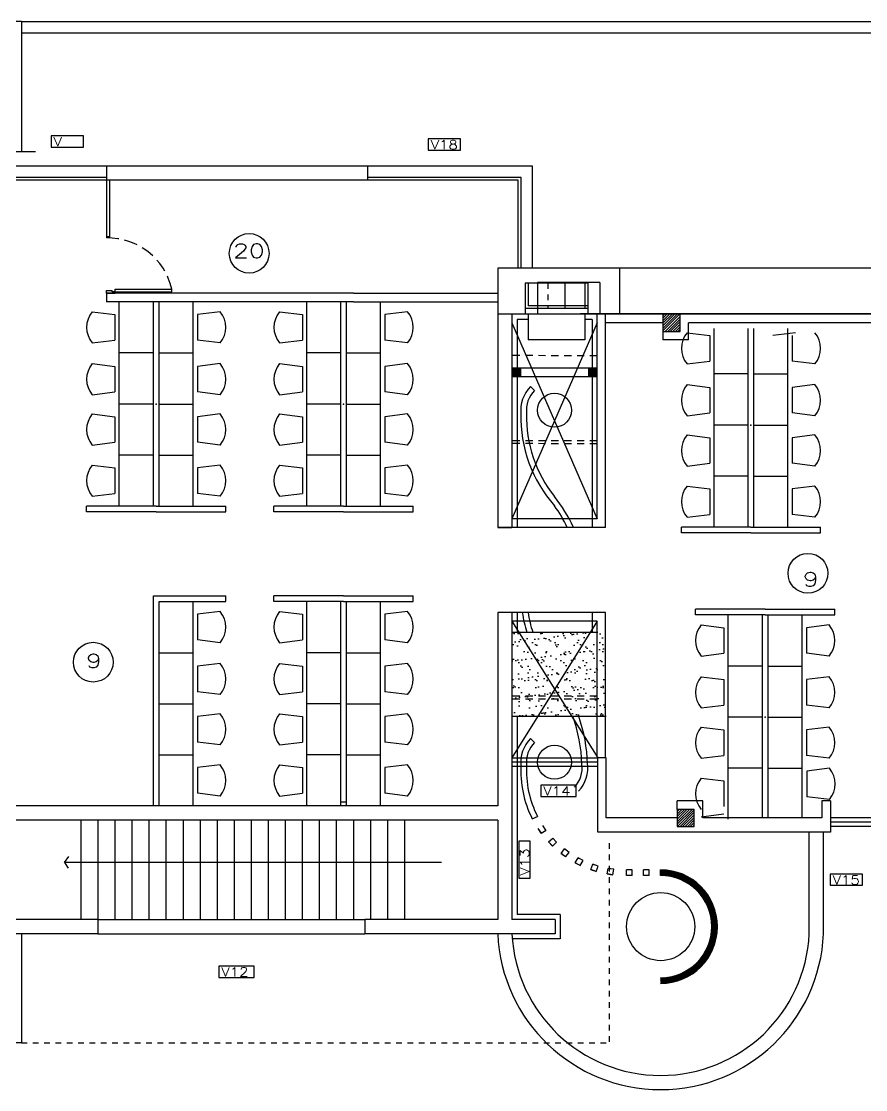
# Model space of a CAD drawing. Extents: x 672 to 748.9, y 170.5 to 217.8.
# Drawn here: x 719.49 to 734.36, y 198.55 to 217.37 of the extents above; entities that cross this region are included whole.
import ezdxf

# ---------------------------------------------------------------- set-up
doc = ezdxf.new("R2010")
doc.units = 0
doc.header["$LTSCALE"] = 0.02
doc.header["$MEASUREMENT"] = 0
doc.linetypes.add('ACAD_ISO02W100', pattern=[15, 12, -3])
doc.linetypes.add('HIDDEN', pattern=[9.525, 6.35, -3.175])
doc.layers.get('DEFPOINTS').update_dxf_attribs({"linetype": 'CONTINUOUS'})
for name, color, linetype in [('ACHURADO', 1, 'CONTINUOUS'), ('COLUMNAS', 5, 'CONTINUOUS'), ('FUENTE', 200, 'CONTINUOUS'), ('LETRA', 21, 'CONTINUOUS'), ('MUEBLES', 7, 'CONTINUOUS'), ('MUROBAJO', 4, 'CONTINUOUS'), ('MUROS', 5, 'CONTINUOUS'), ('PISO', 1, 'CONTINUOUS'), ('PROYECCIONES', 253, 'HIDDEN'), ('PUERTAS', 40, 'CONTINUOUS'), ('VENTANAS', 40, 'CONTINUOUS')]:
    doc.layers.add(name, color=color, linetype=linetype)
doc.styles.add('ROMANS', font='romans.shx', dxfattribs={"width": 0.8})
doc.styles.get("Standard").update_dxf_attribs({"font": 'romans.shx', "width": 1.3})

msp = doc.modelspace()

# ---------------------------------------------------------------- hatches: boundary and pattern name
at = {"layer": 'ACHURADO', "linetype": 'Continuous'}
h = msp.add_hatch(dxfattribs=at)
h.set_pattern_fill('ANSI31', color=256, scale=0.01, style=0)
h.set_pattern_definition([(45, (14.689067, 134.67211), (-0.0224506403, 0.0224506403), [])])
h.paths.add_polyline_path([(730.788, 211.9091), (731.088, 211.9091), (731.088, 212.2091), (730.788, 212.2091)])
h = msp.add_hatch(dxfattribs=at)
h.set_pattern_fill('ANSI31', color=256, scale=0.01, angle=180, style=0)
h.set_pattern_definition([(225, (1447.436834, 280.72611), (0.0224506403, -0.0224506403), [])])
h.paths.add_polyline_path([(731.038, 203.1891), (731.338, 203.1891), (731.338, 203.4891), (731.038, 203.4891)])
at = {"layer": 'FUENTE', "ltscale": 0.02}
h = msp.add_hatch(dxfattribs=at)
h.set_pattern_fill('ANSI31', color=256, scale=0.005, style=0)
h.set_pattern_definition([(45, (-166.780063, 11.012623), (-0.01122532015, 0.01122532015), [])])
h.paths.add_polyline_path([(730.7465, 202.4241), (730.7465, 202.3241, -1), (730.7465, 200.5241), (730.7465, 200.4241, 1)])
at = {"layer": 'PISO', "ltscale": 0.02}
h = msp.add_hatch(dxfattribs=at)
h.set_pattern_fill('ANSI31', color=256, scale=0.005, style=0)
h.set_pattern_definition([(45, (-207.259922, 11.012623), (-0.01122532015, 0.01122532015), [])])
h.paths.add_polyline_path([(729.478, 211.2591), (729.478, 211.1091), (729.628, 211.1091), (729.628, 211.2591)])
h.paths.add_polyline_path([(728.278, 211.2591), (728.128, 211.2591), (728.128, 211.1091), (728.278, 211.1091)])
h = msp.add_hatch(dxfattribs=at)
h.set_pattern_fill('AR-SAND', color=256, scale=0.005, style=0)
h.set_pattern_definition([(37.5, (-166.78006, 11.01262), (-0.008000156, 0.24470662), [0, -0.19304, 0, -0.2159, 0, -0.206375]), (7.5, (-166.78006, 11.01262), (0.22476164, 0.35841255), [0, -0.10414, 0, -0.17399, 0, -0.066675]), (327.5, (-166.93627, 11.01262), (0.395496185, 0.00071859), [0, -0.0635, 0, -0.2286, 0, -0.29845]), (317.5, (-166.93627, 11.01262), (0.38177823, 0.11146466), [0, -0.03175, 0, -0.14986, 0, -0.17145])])
h.paths.add_polyline_path([(728.128, 206.6091), (728.128, 205.1291), (729.778, 205.1291), (729.778, 206.6091), (729.628, 206.6091)])

# ---------------------------------------------------------------- linework, layer by layer
at = {"layer": 'COLUMNAS', "linetype": 'Continuous'}
msp.add_line((731.238, 211.7591), (731.238, 212.0591), dxfattribs=at)
for points in [[(731.088, 212.2091), (730.788, 212.2091), (730.788, 211.9091), (731.088, 211.9091)], [(731.338, 203.4891), (731.038, 203.4891), (731.038, 203.1891), (731.338, 203.1891)]]:
    msp.add_lwpolyline(points, close=True, dxfattribs=at)
at = {"layer": 'DEFPOINTS', "color": 0, "linetype": 'ByBlock'}
for p in [(719.4879, 217.3691), (719.4879, 217.3691), (720.9879, 214.8191), (720.9879, 214.8191), (725.5879, 214.8191), (725.5879, 214.8191), (728.4879, 214.8191), (728.4879, 214.8191), (729.638, 202.9091), (729.638, 202.9091), (719.4879, 201.2991), (727.7879, 201.2991), (727.7879, 201.2991), (727.7879, 201.2991), (719.4879, 199.5691)]:
    msp.add_point(p, dxfattribs=at)
at = {"layer": 'FUENTE'}
for p, q in [((728.4118, 212.7591), (728.4118, 212.3591)), ((729.0618, 212.7591), (729.0618, 212.3091)), ((729.0618, 212.3091), (728.3618, 212.3091)), ((729.0618, 212.3591), (728.4118, 212.3591)), ((728.4118, 212.2091), (728.4118, 211.7591)), ((729.4118, 212.2091), (729.4118, 211.7591)), ((729.538, 212.1191), (729.538, 208.4556)), ((729.538, 206.9556), (729.538, 206.6091)), ((728.978, 201.6391), (728.218, 201.6391)), ((728.978, 201.6391), (728.978, 201.2091)), ((728.978, 201.2091), (728.1341, 201.2091))]:
    msp.add_line(p, q, dxfattribs=at)
at = {"layer": 'FUENTE', "color": 4, "linetype": 'ACAD_ISO02W100', "ltscale": 0.25}
msp.add_line((728.7618, 212.7591), (728.7618, 212.3091), dxfattribs=at)
at = {"layer": 'FUENTE', "color": 4}
msp.add_line((729.4118, 212.7591), (729.4118, 212.3091), dxfattribs=at)
at = {"layer": 'FUENTE', "color": 4, "ltscale": 0.02}
for p, q in [((729.4618, 212.3591), (729.0618, 212.3591)), ((729.4618, 212.3091), (729.0618, 212.3091))]:
    msp.add_line(p, q, dxfattribs=at)
at = {"layer": 'FUENTE', "linetype": 'Continuous'}
for p, q in [((728.4118, 212.1191), (728.218, 212.1191)), ((729.538, 212.1191), (729.4118, 212.1191)), ((729.4118, 211.7591), (728.4118, 211.7591))]:
    msp.add_line(p, q, dxfattribs=at)
at = {"layer": 'FUENTE', "ltscale": 0.02}
for points in [[(728.218, 212.1191), (728.218, 211.2591)], [(728.218, 211.1091), (728.218, 208.4559)], [(728.218, 206.9559), (728.218, 206.6091)], [(728.218, 205.1291), (728.218, 201.6391)]]:
    msp.add_lwpolyline(points, dxfattribs=at)
at = {"layer": 'FUENTE', "color": 4, "ltscale": 0.02}
msp.add_circle((730.7465, 201.4241), 0.6, dxfattribs=at)
at = {"layer": 'LETRA'}
for p, q in [((720.2499, 202.5541), (720.3242, 202.6577)), ((720.2499, 202.5541), (720.3242, 202.6577)), ((720.2499, 202.5541), (720.315, 202.4546)), ((726.8864, 202.5541), (720.2499, 202.5541)), ((720.2499, 202.5541), (720.315, 202.4546))]:
    msp.add_line(p, q, dxfattribs=at)
at = {"layer": 'LETRA', "color": 4, "linetype": 'Continuous'}
for centre in [(723.5002, 213.2829), (733.3414, 207.6475), (720.7545, 206.0816)]:
    msp.add_circle(centre, 0.35, dxfattribs=at)
at = {"layer": 'MUEBLES', "linetype": 'Continuous'}
for p, q in [((720.7365, 212.2547), (721.1365, 212.2047)), ((721.2129, 211.5291), (721.2129, 212.4291)), ((721.8129, 211.5291), (721.8129, 212.4291)), ((721.9129, 211.5291), (721.9129, 212.4291)), ((722.5129, 211.5291), (722.5129, 212.4291)), ((722.9894, 212.2547), (722.5894, 212.2047)), ((724.0365, 212.2547), (724.4365, 212.2047)), ((724.5129, 211.5291), (724.5129, 212.4291)), ((725.1129, 211.5291), (725.1129, 212.4291)), ((725.2129, 211.5291), (725.2129, 212.4291)), ((725.8129, 211.5291), (725.8129, 212.4291)), ((726.2894, 212.2547), (725.8894, 212.2047)), ((721.1365, 212.2047), (721.1365, 211.7547)), ((722.5894, 212.2047), (722.5894, 211.7547)), ((724.4365, 212.2047), (724.4365, 211.7547)), ((725.8894, 212.2047), (725.8894, 211.7547)), ((731.2115, 211.8847), (731.6115, 211.8347)), ((731.688, 211.1591), (731.688, 211.9591)), ((732.288, 211.1591), (732.288, 211.9591)), ((732.388, 211.1591), (732.388, 211.9591)), ((733.1244, 211.8847), (732.7244, 211.8347)), ((732.988, 211.1591), (732.988, 211.9591)), ((720.7365, 211.7047), (721.1365, 211.7547)), ((722.9894, 211.7047), (722.5894, 211.7547)), ((724.0365, 211.7047), (724.4365, 211.7547)), ((726.2894, 211.7047), (725.8894, 211.7547)), ((731.6115, 211.8347), (731.6115, 211.3847)), ((733.0644, 211.8347), (733.0644, 211.3847)), ((721.8129, 211.5291), (721.2129, 211.5291)), ((721.2129, 210.6291), (721.2129, 211.5291)), ((721.8129, 210.6291), (721.8129, 211.5291)), ((721.9129, 211.5291), (722.5129, 211.5291)), ((721.9129, 210.6291), (721.9129, 211.5291)), ((722.5129, 210.6291), (722.5129, 211.5291)), ((725.1129, 211.5291), (724.5129, 211.5291)), ((724.5129, 210.6291), (724.5129, 211.5291)), ((725.1129, 210.6291), (725.1129, 211.5291)), ((725.2129, 211.5291), (725.8129, 211.5291)), ((725.2129, 210.6291), (725.2129, 211.5291)), ((725.8129, 210.6291), (725.8129, 211.5291)), ((720.7365, 211.3412), (721.1365, 211.2912)), ((722.9894, 211.3412), (722.5894, 211.2912)), ((724.0365, 211.3412), (724.4365, 211.2912)), ((726.2894, 211.3412), (725.8894, 211.2912)), ((731.2115, 211.3347), (731.6115, 211.3847)), ((733.4644, 211.3347), (733.0644, 211.3847)), ((721.1365, 211.2912), (721.1365, 210.8412)), ((722.5894, 211.2912), (722.5894, 210.8412)), ((724.4365, 211.2912), (724.4365, 210.8412)), ((725.8894, 211.2912), (725.8894, 210.8412)), ((731.688, 210.2591), (731.688, 211.1591)), ((732.288, 211.1591), (731.688, 211.1591)), ((732.288, 210.2591), (732.288, 211.1591)), ((732.388, 210.2591), (732.388, 211.1591)), ((732.388, 211.1591), (732.988, 211.1591)), ((732.988, 210.2591), (732.988, 211.1591)), ((731.2115, 210.9712), (731.6115, 210.9212)), ((733.4644, 210.9712), (733.0644, 210.9212)), ((720.7365, 210.7912), (721.1365, 210.8412)), ((722.9894, 210.7912), (722.5894, 210.8412)), ((724.0365, 210.7912), (724.4365, 210.8412)), ((726.2894, 210.7912), (725.8894, 210.8412)), ((731.6115, 210.9212), (731.6115, 210.4712)), ((733.0644, 210.9212), (733.0644, 210.4712)), ((721.2129, 209.7291), (721.2129, 210.6291)), ((721.8129, 210.6291), (721.2129, 210.6291)), ((721.8129, 209.7291), (721.8129, 210.6291)), ((721.9129, 209.7291), (721.9129, 210.6291)), ((721.9129, 210.6291), (722.5129, 210.6291)), ((722.5129, 209.7291), (722.5129, 210.6291)), ((724.5129, 209.7291), (724.5129, 210.6291)), ((725.1129, 210.6291), (724.5129, 210.6291)), ((725.1129, 209.7291), (725.1129, 210.6291)), ((725.2129, 209.7291), (725.2129, 210.6291)), ((725.2129, 210.6291), (725.8129, 210.6291)), ((725.8129, 209.7291), (725.8129, 210.6291)), ((720.7365, 210.4547), (721.1365, 210.4047)), ((721.1365, 210.4047), (721.1365, 209.9547)), ((722.9894, 210.4547), (722.5894, 210.4047)), ((722.5894, 210.4047), (722.5894, 209.9547)), ((724.0365, 210.4547), (724.4365, 210.4047)), ((724.4365, 210.4047), (724.4365, 209.9547)), ((726.2894, 210.4547), (725.8894, 210.4047)), ((725.8894, 210.4047), (725.8894, 209.9547)), ((731.2115, 210.4212), (731.6115, 210.4712)), ((733.4644, 210.4212), (733.0644, 210.4712)), ((732.288, 210.2591), (731.688, 210.2591)), ((731.688, 209.3591), (731.688, 210.2591)), ((732.288, 209.3591), (732.288, 210.2591)), ((732.388, 210.2591), (732.988, 210.2591)), ((732.388, 209.3591), (732.388, 210.2591)), ((732.988, 209.3591), (732.988, 210.2591)), ((731.2115, 210.0847), (731.6115, 210.0347)), ((731.6115, 210.0347), (731.6115, 209.5847)), ((733.4644, 210.0847), (733.0644, 210.0347)), ((733.0644, 210.0347), (733.0644, 209.5847)), ((720.7365, 209.9047), (721.1365, 209.9547)), ((722.9894, 209.9047), (722.5894, 209.9547)), ((724.0365, 209.9047), (724.4365, 209.9547)), ((726.2894, 209.9047), (725.8894, 209.9547)), ((721.8129, 209.7291), (721.2129, 209.7291)), ((721.2129, 208.8291), (721.2129, 209.7291)), ((721.8129, 208.8291), (721.8129, 209.7291)), ((721.9129, 209.7291), (722.5129, 209.7291)), ((721.9129, 208.8291), (721.9129, 209.7291)), ((722.5129, 208.8291), (722.5129, 209.7291)), ((725.1129, 209.7291), (724.5129, 209.7291)), ((724.5129, 208.8291), (724.5129, 209.7291)), ((725.1129, 208.8291), (725.1129, 209.7291)), ((725.2129, 209.7291), (725.8129, 209.7291)), ((725.2129, 208.8291), (725.2129, 209.7291)), ((725.8129, 208.8291), (725.8129, 209.7291)), ((720.7365, 209.5547), (721.1365, 209.5047)), ((721.1365, 209.5047), (721.1365, 209.0547)), ((722.9894, 209.5547), (722.5894, 209.5047)), ((722.5894, 209.5047), (722.5894, 209.0547)), ((724.0365, 209.5547), (724.4365, 209.5047)), ((724.4365, 209.5047), (724.4365, 209.0547)), ((726.2894, 209.5547), (725.8894, 209.5047)), ((725.8894, 209.5047), (725.8894, 209.0547)), ((731.2115, 209.5347), (731.6115, 209.5847)), ((733.4644, 209.5347), (733.0644, 209.5847)), ((731.688, 208.4591), (731.688, 209.3591)), ((732.288, 209.3591), (731.688, 209.3591)), ((732.288, 208.4591), (732.288, 209.3591)), ((732.388, 208.4591), (732.388, 209.3591)), ((732.388, 209.3591), (732.988, 209.3591)), ((732.988, 208.4591), (732.988, 209.3591)), ((720.7365, 209.0047), (721.1365, 209.0547)), ((722.9894, 209.0047), (722.5894, 209.0547)), ((724.0365, 209.0047), (724.4365, 209.0547)), ((726.2894, 209.0047), (725.8894, 209.0547)), ((731.2115, 209.1847), (731.6115, 209.1347)), ((731.6115, 209.1347), (731.6115, 208.6847)), ((733.4644, 209.1847), (733.0644, 209.1347)), ((733.0644, 209.1347), (733.0644, 208.6847)), ((721.8629, 208.8291), (720.6365, 208.8291)), ((720.6365, 208.7291), (720.6365, 208.8291)), ((721.8629, 208.7291), (720.6365, 208.7291)), ((721.8629, 208.8291), (723.0894, 208.8291)), ((721.8629, 208.7291), (723.0894, 208.7291)), ((723.0894, 208.7291), (723.0894, 208.8291)), ((725.1629, 208.8291), (723.9365, 208.8291)), ((723.9365, 208.7291), (723.9365, 208.8291)), ((725.1629, 208.7291), (723.9365, 208.7291)), ((725.1629, 208.8291), (726.3894, 208.8291)), ((725.1629, 208.7291), (726.3894, 208.7291)), ((726.3894, 208.7291), (726.3894, 208.8291)), ((731.2115, 208.6347), (731.6115, 208.6847)), ((733.4644, 208.6347), (733.0644, 208.6847)), ((731.1115, 208.3591), (731.1115, 208.4591)), ((732.338, 208.4591), (731.1115, 208.4591)), ((732.338, 208.3591), (731.1115, 208.3591)), ((732.338, 208.4591), (733.5644, 208.4591)), ((732.338, 208.3591), (733.5644, 208.3591)), ((733.5644, 208.3591), (733.5644, 208.4591)), ((721.8129, 207.2491), (723.0894, 207.2491)), ((721.8129, 206.2491), (721.8129, 207.2491)), ((723.0894, 207.1491), (723.0894, 207.2491)), ((725.1629, 207.2491), (723.9365, 207.2491)), ((723.9365, 207.1491), (723.9365, 207.2491)), ((725.1629, 207.2491), (726.3894, 207.2491)), ((726.3894, 207.1491), (726.3894, 207.2491)), ((721.9129, 207.1491), (723.0894, 207.1491)), ((721.9129, 206.2491), (721.9129, 207.1491)), ((722.5129, 206.2491), (722.5129, 207.1491)), ((725.1629, 207.1491), (723.9365, 207.1491)), ((724.5129, 206.2491), (724.5129, 207.1491)), ((725.1129, 206.2491), (725.1129, 207.1491)), ((725.1629, 207.1491), (726.3894, 207.1491)), ((725.2129, 206.2491), (725.2129, 207.1491)), ((725.8129, 206.2491), (725.8129, 207.1491)), ((731.3615, 206.9136), (731.3615, 207.0136)), ((732.588, 207.0136), (731.3615, 207.0136)), ((732.588, 207.0136), (733.8144, 207.0136)), ((733.8144, 206.9136), (733.8144, 207.0136)), ((722.9894, 206.9747), (722.5894, 206.9247)), ((722.5894, 206.9247), (722.5894, 206.4747)), ((724.0365, 206.9747), (724.4365, 206.9247)), ((724.4365, 206.9247), (724.4365, 206.4747)), ((726.2894, 206.9747), (725.8894, 206.9247)), ((725.8894, 206.9247), (725.8894, 206.4747)), ((732.588, 206.9136), (731.3615, 206.9136)), ((731.938, 206.0136), (731.938, 206.9136)), ((732.538, 206.0136), (732.538, 206.9136)), ((732.588, 206.9136), (733.8144, 206.9136)), ((732.638, 206.0136), (732.638, 206.9136)), ((733.238, 206.0136), (733.238, 206.9136)), ((731.4615, 206.7391), (731.8615, 206.6891)), ((731.8615, 206.6891), (731.8615, 206.2391)), ((733.7144, 206.7391), (733.3144, 206.6891)), ((733.3144, 206.6891), (733.3144, 206.2391)), ((722.9894, 206.4247), (722.5894, 206.4747)), ((724.0365, 206.4247), (724.4365, 206.4747)), ((726.2894, 206.4247), (725.8894, 206.4747)), ((721.8129, 205.3491), (721.8129, 206.2491)), ((721.9129, 205.3491), (721.9129, 206.2491)), ((721.9129, 206.2491), (722.5129, 206.2491)), ((722.5129, 205.3491), (722.5129, 206.2491)), ((725.1129, 206.2491), (724.5129, 206.2491)), ((724.5129, 205.3491), (724.5129, 206.2491)), ((725.1129, 205.3491), (725.1129, 206.2491)), ((725.2129, 206.2491), (725.8129, 206.2491)), ((725.2129, 205.3491), (725.2129, 206.2491)), ((725.8129, 205.3491), (725.8129, 206.2491)), ((731.4615, 206.1891), (731.8615, 206.2391)), ((733.7144, 206.1891), (733.3144, 206.2391)), ((722.9894, 206.0612), (722.5894, 206.0112)), ((724.0365, 206.0612), (724.4365, 206.0112)), ((726.2894, 206.0612), (725.8894, 206.0112)), ((722.5894, 206.0112), (722.5894, 205.5612)), ((724.4365, 206.0112), (724.4365, 205.5612)), ((725.8894, 206.0112), (725.8894, 205.5612)), ((731.938, 205.1136), (731.938, 206.0136)), ((732.538, 206.0136), (731.938, 206.0136)), ((732.538, 205.1136), (732.538, 206.0136)), ((732.638, 205.1136), (732.638, 206.0136)), ((732.638, 206.0136), (733.238, 206.0136)), ((733.238, 205.1136), (733.238, 206.0136)), ((731.4615, 205.8257), (731.8615, 205.7757)), ((731.8615, 205.7757), (731.8615, 205.3257)), ((733.7144, 205.8257), (733.3144, 205.7757)), ((733.3144, 205.7757), (733.3144, 205.3257)), ((722.9894, 205.5112), (722.5894, 205.5612)), ((724.0365, 205.5112), (724.4365, 205.5612)), ((726.2894, 205.5112), (725.8894, 205.5612)), ((721.8129, 204.4491), (721.8129, 205.3491)), ((721.9129, 204.4491), (721.9129, 205.3491)), ((721.9129, 205.3491), (722.5129, 205.3491)), ((722.5129, 204.4491), (722.5129, 205.3491)), ((724.5129, 204.4491), (724.5129, 205.3491)), ((725.1129, 205.3491), (724.5129, 205.3491)), ((725.1129, 204.4491), (725.1129, 205.3491)), ((725.2129, 204.4491), (725.2129, 205.3491)), ((725.2129, 205.3491), (725.8129, 205.3491)), ((725.8129, 204.4491), (725.8129, 205.3491)), ((731.4615, 205.2757), (731.8615, 205.3257)), ((733.7144, 205.2757), (733.3144, 205.3257)), ((722.9894, 205.1747), (722.5894, 205.1247)), ((722.5894, 205.1247), (722.5894, 204.6747)), ((724.0365, 205.1747), (724.4365, 205.1247)), ((724.4365, 205.1247), (724.4365, 204.6747)), ((726.2894, 205.1747), (725.8894, 205.1247)), ((725.8894, 205.1247), (725.8894, 204.6747)), ((732.538, 205.1136), (731.938, 205.1136)), ((731.938, 204.2136), (731.938, 205.1136)), ((732.538, 204.2136), (732.538, 205.1136)), ((732.638, 205.1136), (733.238, 205.1136)), ((732.638, 204.2136), (732.638, 205.1136)), ((733.238, 204.2136), (733.238, 205.1136)), ((731.4615, 204.9391), (731.8615, 204.8891)), ((733.7144, 204.9391), (733.3144, 204.8891)), ((731.8615, 204.8891), (731.8615, 204.4391)), ((733.3144, 204.8891), (733.3144, 204.4391)), ((722.9894, 204.6247), (722.5894, 204.6747)), ((724.0365, 204.6247), (724.4365, 204.6747)), ((726.2894, 204.6247), (725.8894, 204.6747)), ((721.8129, 203.5491), (721.8129, 204.4491)), ((721.9129, 203.5491), (721.9129, 204.4491)), ((721.9129, 204.4491), (722.5129, 204.4491)), ((722.5129, 203.5491), (722.5129, 204.4491)), ((725.1129, 204.4491), (724.5129, 204.4491)), ((724.5129, 203.5491), (724.5129, 204.4491)), ((725.1129, 203.5491), (725.1129, 204.4491)), ((725.2129, 204.4491), (725.8129, 204.4491)), ((725.2129, 203.5491), (725.2129, 204.4491)), ((725.8129, 203.5491), (725.8129, 204.4491)), ((731.4615, 204.3891), (731.8615, 204.4391)), ((733.7144, 204.3891), (733.3144, 204.4391)), ((722.9894, 204.2747), (722.5894, 204.2247)), ((722.5894, 204.2247), (722.5894, 203.7747)), ((724.0365, 204.2747), (724.4365, 204.2247)), ((724.4365, 204.2247), (724.4365, 203.7747)), ((726.2894, 204.2747), (725.8894, 204.2247)), ((725.8894, 204.2247), (725.8894, 203.7747)), ((731.938, 203.3141), (731.938, 204.2136)), ((732.538, 204.2136), (731.938, 204.2136)), ((732.538, 203.3391), (732.538, 204.2136)), ((732.638, 203.3391), (732.638, 204.2136)), ((732.638, 204.2136), (733.238, 204.2136)), ((733.238, 203.3391), (733.238, 204.2136)), ((733.7205, 204.2126), (733.3205, 204.1626)), ((733.3205, 204.1626), (733.3205, 203.7126)), ((731.4615, 204.0391), (731.8615, 203.9891)), ((731.8615, 203.9891), (731.8615, 203.5391)), ((722.9894, 203.7247), (722.5894, 203.7747)), ((724.0365, 203.7247), (724.4365, 203.7747)), ((725.2129, 203.6191), (725.1129, 203.6191)), ((726.2894, 203.7247), (725.8894, 203.7747)), ((733.7205, 203.6626), (733.3205, 203.7126)), ((731.4615, 203.3591), (731.8615, 203.4091))]:
    msp.add_line(p, q, dxfattribs=at)
for centre, start, end in [((721.0646, 211.9797), 140.03379, 219.96621), ((722.6612, 211.9797), 320.03379, 39.96621), ((724.3646, 211.9797), 140.03379, 219.96621), ((725.9612, 211.9797), 320.03379, 39.96621), ((731.5396, 211.6097), 140.03379, 219.96621), ((733.1363, 211.6097), 320.03379, 39.96621), ((721.0646, 211.0662), 140.03379, 219.96621), ((722.6612, 211.0662), 320.03379, 39.96621), ((724.3646, 211.0662), 140.03379, 219.96621), ((725.9612, 211.0662), 320.03379, 39.96621), ((731.5396, 210.6962), 140.03379, 219.96621), ((733.1363, 210.6962), 320.03379, 39.96621), ((721.0646, 210.1797), 140.03379, 219.96621), ((722.6612, 210.1797), 320.03379, 39.96621), ((724.3646, 210.1797), 140.03379, 219.96621), ((725.9612, 210.1797), 320.03379, 39.96621), ((731.5396, 209.8097), 140.03379, 219.96621), ((733.1363, 209.8097), 320.03379, 39.96621), ((721.0646, 209.2797), 140.03379, 219.96621), ((722.6612, 209.2797), 320.03379, 39.96621), ((724.3646, 209.2797), 140.03379, 219.96621), ((725.9612, 209.2797), 320.03379, 39.96621), ((731.5396, 208.9097), 140.03379, 219.96621), ((733.1363, 208.9097), 320.03379, 39.96621), ((722.6612, 206.6997), 320.03379, 39.96621), ((724.3646, 206.6997), 140.03379, 219.96621), ((725.9612, 206.6997), 320.03379, 39.96621), ((731.7896, 206.4641), 140.03379, 219.96621), ((733.3863, 206.4641), 320.03379, 39.96621), ((722.6612, 205.7862), 320.03379, 39.96621), ((724.3646, 205.7862), 140.03379, 219.96621), ((725.9612, 205.7862), 320.03379, 39.96621), ((731.7896, 205.5507), 140.03379, 219.96621), ((733.3863, 205.5507), 320.03379, 39.96621), ((722.6612, 204.8997), 320.03379, 39.96621), ((724.3646, 204.8997), 140.03379, 219.96621), ((725.9612, 204.8997), 320.03379, 39.96621), ((731.7896, 204.6641), 140.03379, 219.96621), ((733.3863, 204.6641), 320.03379, 39.96621), ((722.6612, 203.9997), 320.03379, 39.96621), ((724.3646, 203.9997), 140.03379, 219.96621), ((725.9612, 203.9997), 320.03379, 39.96621), ((733.3923, 203.9376), 320.03379, 39.96621), ((731.7896, 203.7641), 140.03379, 219.96621)]:
    msp.add_arc(centre, 0.4281, start, end, dxfattribs=at)
for p in [(721.8629, 210.6291), (721.8629, 210.6291), (725.1629, 210.6291), (732.338, 210.2591), (732.338, 210.2591), (732.588, 205.1136)]:
    msp.add_point(p, dxfattribs=at)
at = {"layer": 'MUROBAJO'}
for p, q in [((719.4879, 217.3691), (716.8879, 217.3691)), ((719.4879, 217.3691), (719.4879, 215.0691)), ((720.9879, 214.8191), (719.3879, 214.8191)), ((728.4879, 214.8191), (725.5879, 214.8191)), ((728.4879, 213.0191), (728.4879, 214.8191)), ((739.6479, 213.0191), (727.8779, 213.0191)), ((727.8779, 213.0191), (727.8779, 212.0591)), ((730.028, 212.2191), (730.028, 213.0191)), ((729.678, 212.7691), (728.578, 212.7691)), ((728.578, 212.7691), (728.578, 212.2191)), ((729.678, 212.7691), (728.578, 212.7691)), ((728.578, 212.7691), (728.578, 212.2091)), ((729.678, 212.7691), (729.678, 212.2191)), ((720.9879, 212.5791), (720.9879, 212.4291)), ((725.3379, 212.5791), (720.9879, 212.5791)), ((725.3379, 212.4291), (720.9879, 212.4291)), ((739.6479, 212.2191), (729.3379, 212.2191)), ((729.628, 208.6056), (729.628, 212.2091)), ((729.778, 208.4555), (729.778, 212.2091)), ((729.778, 208.4555), (729.778, 212.0591)), ((729.628, 208.6056), (728.1279, 208.6059)), ((729.778, 208.4555), (728.1278, 208.4559)), ((729.6279, 206.8055), (728.1279, 206.8059)), ((729.7779, 206.9555), (728.128, 206.9559)), ((729.628, 204.416), (729.6279, 206.8055)), ((729.778, 204.416), (729.7779, 206.9555)), ((720.8349, 201.5491), (725.5349, 201.5491)), ((719.4879, 201.2991), (719.4879, 199.3791)), ((720.8349, 201.2991), (725.5349, 201.2991)), ((719.4879, 199.3791), (716.8879, 199.3791))]:
    msp.add_line(p, q, dxfattribs=at)
at = {"layer": 'MUROBAJO', "ltscale": 0.02}
for p, q in [((720.9879, 214.5691), (720.9879, 213.5791)), ((721.0379, 214.5691), (721.0379, 213.5791)), ((720.9879, 213.5791), (721.0379, 213.5791))]:
    msp.add_line(p, q, dxfattribs=at)
at = {"layer": 'MUROBAJO', "color": 5}
for p, q in [((728.3618, 212.7591), (728.3618, 212.2091)), ((729.4618, 212.7591), (728.3618, 212.7591)), ((729.4618, 212.7591), (729.4618, 212.2091))]:
    msp.add_line(p, q, dxfattribs=at)
at = {"layer": 'MUROBAJO', "color": 1, "linetype": 'Continuous'}
for p, q in [((728.278, 211.2591), (728.128, 211.2591)), ((729.628, 211.2591), (729.478, 211.2591)), ((728.278, 211.1091), (728.128, 211.1091)), ((729.628, 211.1091), (729.478, 211.1091))]:
    msp.add_line(p, q, dxfattribs=at)
at = {"layer": 'MUROBAJO', "linetype": 'Continuous'}
msp.add_line((729.778, 208.6055), (729.778, 208.6055), dxfattribs=at)
at = {"layer": 'MUROBAJO', "color": 1, "ltscale": 0.02}
msp.add_lwpolyline([(728.278, 211.2591), (728.278, 211.1091)], dxfattribs=at)
at = {"layer": 'MUROS'}
for p, q in [((725.5879, 214.8191), (720.9879, 214.8191)), ((720.9879, 214.8191), (720.9879, 214.5691)), ((725.5879, 214.5691), (720.9879, 214.5691)), ((727.8779, 213.0191), (727.8779, 212.2191)), ((727.8779, 213.0191), (727.8779, 212.2191)), ((727.8779, 213.0191), (727.8779, 212.2191)), ((729.678, 212.7691), (729.678, 212.2191)), ((729.678, 212.7691), (729.678, 212.2191)), ((725.3379, 212.5791), (727.8779, 212.5791)), ((725.3379, 212.4291), (727.8779, 212.4291)), ((727.8779, 212.2091), (727.8778, 208.4559)), ((730.788, 212.2091), (727.8779, 212.2091)), ((728.128, 212.2091), (728.1278, 208.4559)), ((734.488, 212.2091), (731.088, 212.2091)), ((730.788, 212.0591), (729.778, 212.0591)), ((734.488, 212.0591), (731.238, 212.0591)), ((731.238, 211.7591), (730.788, 211.7591)), ((727.878, 206.9559), (727.8779, 203.5491)), ((728.128, 206.9559), (728.128, 201.5491)), ((729.638, 203.0891), (729.638, 204.3991)), ((729.788, 203.3391), (729.788, 204.3991)), ((731.488, 203.6391), (731.038, 203.6391)), ((733.738, 203.6391), (733.588, 203.6391)), ((727.8779, 203.5491), (719.2379, 203.5491)), ((721.7379, 203.2991), (719.2379, 203.2991)), ((727.8779, 203.2991), (719.2379, 203.2991)), ((727.8779, 203.2991), (725.5349, 203.2991)), ((727.8779, 203.2991), (727.8779, 201.5491)), ((731.038, 203.3391), (729.788, 203.3391)), ((733.588, 203.3391), (731.488, 203.3391)), ((733.738, 203.0891), (729.638, 203.0891)), ((720.8349, 201.5491), (718.0379, 201.5491)), ((720.8349, 201.5491), (720.8349, 201.2991)), ((725.5349, 201.5491), (725.5349, 201.2991)), ((727.8779, 201.5491), (725.5349, 201.5491)), ((728.888, 201.5491), (728.128, 201.5491)), ((728.888, 201.5491), (728.888, 201.2991)), ((720.2479, 201.2991), (719.3879, 201.2991)), ((720.8349, 201.2991), (720.1749, 201.2991)), ((728.888, 201.2991), (725.5349, 201.2991))]:
    msp.add_line(p, q, dxfattribs=at)
at = {"layer": 'MUROS', "ltscale": 0.02}
for p, q in [((725.5879, 214.5691), (725.5879, 214.8191)), ((730.788, 211.9091), (730.788, 211.7591)), ((731.038, 203.4891), (731.038, 203.6391)), ((731.488, 203.3391), (731.488, 203.6391))]:
    msp.add_line(p, q, dxfattribs=at)
at = {"layer": 'MUROS', "linetype": 'Continuous'}
for p, q in [((728.1278, 208.4559), (727.8778, 208.4559)), ((727.8778, 208.4559), (728.1278, 208.4559)), ((728.128, 206.9555), (727.878, 206.9555)), ((729.788, 204.3991), (729.638, 204.3991)), ((733.588, 203.6391), (733.588, 203.3391)), ((733.738, 203.6391), (733.738, 203.0891))]:
    msp.add_line(p, q, dxfattribs=at)
at = {"layer": 'PISO'}
for p, q in [((719.4879, 217.3691), (738.5579, 217.3691)), ((719.4879, 217.1691), (738.3079, 217.1691)), ((719.7379, 215.0691), (719.3879, 215.0691)), ((728.4568, 210.9402), (728.5275, 210.8695)), ((728.4568, 204.7402), (728.5275, 204.6695))]:
    msp.add_line(p, q, dxfattribs=at)
at = {"layer": 'PISO', "ltscale": 0.02}
for p, q in [((729.478, 211.2591), (728.278, 211.2591)), ((729.478, 211.2591), (729.478, 211.1091)), ((729.478, 211.1091), (728.278, 211.1091)), ((728.4844, 203.3235), (728.5784, 203.3655)), ((728.6429, 203.0687), (728.5879, 203.1522)), ((728.6428, 203.0686), (728.7287, 203.1253)), ((728.7263, 203.1237), (728.6712, 203.2071)), ((728.7726, 202.9162), (728.846, 202.9841)), ((728.8406, 202.8428), (728.7727, 202.9163)), ((728.8405, 202.8428), (728.9139, 202.9106)), ((728.9139, 202.9106), (728.846, 202.9841)), ((728.9932, 202.7134), (729.0547, 202.7923)), ((729.0722, 202.652), (728.9933, 202.7135)), ((729.1336, 202.7308), (729.0547, 202.7923)), ((729.0721, 202.652), (729.1336, 202.7308)), ((729.2438, 202.5491), (729.2917, 202.6369)), ((729.3317, 202.5013), (729.2439, 202.5492)), ((729.3795, 202.589), (729.2917, 202.6369)), ((729.3316, 202.5012), (729.3795, 202.589)), ((729.5177, 202.4275), (729.5507, 202.5219)), ((729.6451, 202.4889), (729.5507, 202.5219)), ((729.6121, 202.3945), (729.6451, 202.4889)), ((729.6122, 202.3946), (729.5178, 202.4277)), ((729.8077, 202.352), (729.825, 202.4505)), ((729.9062, 202.3349), (729.8078, 202.3522)), ((729.9235, 202.4332), (729.825, 202.4505)), ((729.9062, 202.3347), (729.9235, 202.4332)), ((730.1465, 202.3241), (730.1465, 202.4241)), ((730.2465, 202.4241), (730.1465, 202.4241)), ((730.2465, 202.3244), (730.1465, 202.3245)), ((730.2465, 202.3241), (730.2465, 202.4241)), ((730.5465, 202.4241), (730.4465, 202.4241)), ((730.4465, 202.3241), (730.4465, 202.4241)), ((730.5465, 202.3242), (730.4465, 202.3243)), ((730.5465, 202.3241), (730.5465, 202.4241)), ((730.7465, 202.3241), (730.7465, 202.4241))]:
    msp.add_line(p, q, dxfattribs=at)
at = {"layer": 'PISO', "linetype": 'Continuous'}
for p, q in [((728.128, 206.6091), (729.638, 206.6091)), ((728.128, 205.1291), (729.788, 205.1291))]:
    msp.add_line(p, q, dxfattribs=at)
at = {"layer": 'PISO', "color": 0}
for p, q in [((720.5349, 203.2991), (720.5349, 201.5491)), ((720.8349, 203.2991), (720.8349, 201.5491)), ((721.1349, 203.2991), (721.1349, 201.5491)), ((721.4349, 203.2991), (721.4349, 201.5491)), ((721.7349, 203.2991), (721.7349, 201.5491)), ((722.0349, 203.2991), (722.0349, 201.5491)), ((722.0349, 203.2991), (722.0349, 201.5491)), ((722.3349, 203.2991), (722.3349, 201.5491)), ((722.6349, 203.2991), (722.6349, 201.5491)), ((722.9349, 203.2991), (722.9349, 201.5491)), ((723.2349, 203.2991), (723.2349, 201.5491)), ((723.5349, 203.2991), (723.5349, 201.5491)), ((723.8349, 203.2991), (723.8349, 201.5491)), ((724.1349, 203.2991), (724.1349, 201.5491)), ((724.4349, 203.2991), (724.4349, 201.5491)), ((724.7349, 203.2991), (724.7349, 201.5491)), ((725.0349, 203.2991), (725.0349, 201.5491)), ((725.3349, 203.2991), (725.3349, 201.5491)), ((725.6349, 203.2991), (725.6349, 201.5491)), ((725.9349, 203.2991), (725.9349, 201.5491)), ((726.2349, 203.2991), (726.2349, 201.5491)), ((726.2349, 203.2991), (726.2349, 201.5491)), ((726.2349, 203.2991), (726.2349, 201.5491))]:
    msp.add_line(p, q, dxfattribs=at)
at = {"layer": 'PISO', "color": 4, "ltscale": 0.02}
for p, q in [((733.3648, 201.2991), (733.3648, 203.0891)), ((733.6151, 201.2991), (733.6151, 203.0891))]:
    msp.add_line(p, q, dxfattribs=at)
msp.add_circle((728.878, 210.5191), 0.3, dxfattribs=at)
at = {"layer": 'PISO', "ltscale": 0.02}
msp.add_circle((728.878, 204.3191), 0.3, dxfattribs=at)
at = {"layer": 'PISO'}
for centre, radius, start, end in [((728.878, 210.5191), 0.5956, 135, 186.93069), ((728.878, 210.5191), 0.4956, 135, 186.41427), ((730.6515, 210.4038), 2.3667, 178.56513, 221.46543), ((730.6236, 210.4024), 2.239, 178.43108, 218.76934), ((726.7411, 207.3183), 2.7195, 24.72306, 38.20988), ((726.7299, 207.3179), 2.6308, 25.62649, 35.26091), ((730.6515, 207.3038), 2.3667, 188.45385, 197.06901), ((730.6236, 207.3024), 2.239, 188.90546, 198.03895), ((726.7299, 204.2179), 2.6308, 1.53627, 20.26563), ((726.7411, 204.2183), 2.7195, 1.54826, 19.56782), ((728.878, 204.3191), 0.5956, 135, 186.93069), ((728.878, 204.3191), 0.4956, 135, 186.41427), ((730.1256, 204.1669), 1.8425, 176.58199, 207.20188), ((730.1264, 204.1671), 1.7433, 176.58357, 207.37652), ((728.8688, 204.2199), 0.4956, 316.53064, 7.94491), ((728.8688, 204.2199), 0.5956, 316.53064, 8.46133), ((730.1256, 204.1669), 1.8425, 213.41977, 216.53102), ((730.1256, 204.1669), 1.8425, 222.74891, 225.86015), ((730.1264, 204.1671), 1.7433, 222.73757, 222.95749), ((730.1256, 204.1669), 1.8425, 232.07805, 235.18929), ((730.1264, 204.1671), 1.7433, 232.06274, 232.61901), ((730.1256, 204.1669), 1.8425, 241.40719, 244.51843), ((730.1264, 204.1671), 1.7433, 241.38832, 242.18963), ((730.1264, 204.1671), 1.7433, 250.71439, 251.73321), ((730.1256, 204.1669), 1.8425, 250.73633, 253.84757), ((730.1256, 204.1669), 1.8425, 260.06547, 263.17671), ((730.1264, 204.1671), 1.7433, 260.04105, 261.26013)]:
    msp.add_arc(centre, radius, start, end, dxfattribs=at)
at = {"layer": 'PISO', "ltscale": 0.02}
for radius in [1, 0.9]:
    msp.add_arc((730.7465, 201.4241), radius, 270, 90, dxfattribs=at)
at = {"layer": 'PISO', "color": 4, "ltscale": 0.02}
for radius, start, end in [(2.8713, 182.49514, 357.50486), (2.6213, 182.73328, 357.26672)]:
    msp.add_arc((730.7465, 201.4241), radius, start, end, dxfattribs=at)
at = {"layer": 'PROYECCIONES', "linetype": 'Continuous'}
for p, q in [((729.628, 212.0591), (728.1279, 208.6059)), ((728.128, 212.0591), (729.628, 208.6056)), ((728.128, 206.8059), (729.638, 204.3991)), ((729.6279, 206.8055), (728.128, 204.3991))]:
    msp.add_line(p, q, dxfattribs=at)
at = {"layer": 'PROYECCIONES'}
for p, q in [((729.6283, 211.4806), (728.1285, 211.4809)), ((729.628, 209.9806), (728.1282, 209.9809)), ((729.628, 209.9306), (728.1282, 209.9309)), ((729.6279, 208.4556), (728.1278, 208.4559)), ((729.6279, 206.9555), (728.128, 206.9559)), ((729.6279, 205.4805), (728.1276, 205.4809)), ((729.6279, 205.4305), (728.1276, 205.4309))]:
    msp.add_line(p, q, dxfattribs=at)
at = {"layer": 'PROYECCIONES', "ltscale": 0.02}
for p in [(729.8392, 202.8942), (719.4879, 199.3791), (719.4879, 199.3791)]:
    msp.add_line(p, (729.8392, 199.3791), dxfattribs=at)
at = {"layer": 'PUERTAS', "color": 7, "ltscale": 0.02}
for p, q in [((720.9879, 213.5791), (720.9879, 213.5541)), ((721.0379, 213.5791), (721.0379, 213.554))]:
    msp.add_line(p, q, dxfattribs=at)
at = {"layer": 'PUERTAS', "color": 7}
for p in [(720.9879, 212.6291), (721.0879, 212.6041)]:
    msp.add_line(p, (721.0879, 212.6291), dxfattribs=at)
at = {"layer": 'PUERTAS', "color": 7, "linetype": 'ACAD_ISO02W100'}
for q in [(720.9879, 212.6291), (721.1379, 212.5791)]:
    msp.add_line((720.9879, 212.5791), q, dxfattribs=at)
at = {"layer": 'PUERTAS', "color": 4}
for p, q in [((721.1379, 212.6541), (722.1379, 212.6541)), ((721.1379, 212.6041), (721.1379, 212.6541)), ((722.1379, 212.6041), (722.1379, 212.6541)), ((721.1379, 212.6041), (722.1379, 212.6041))]:
    msp.add_line(p, q, dxfattribs=at)
at = {"layer": 'PUERTAS', "color": 7, "linetype": 'Continuous'}
for p, q in [((721.1379, 212.6041), (721.0879, 212.6041)), ((721.1379, 212.5791), (721.1379, 212.6041))]:
    msp.add_line(p, q, dxfattribs=at)
at = {"layer": 'PUERTAS', "color": 1, "linetype": 'ACAD_ISO02W100'}
msp.add_arc((721.0107, 212.3985), 1.1558, 12.77667, 91.12925, dxfattribs=at)
at = {"layer": 'VENTANAS'}
for p, q in [((720.9879, 214.6191), (719.3879, 214.6191)), ((720.9879, 214.5691), (719.3879, 214.5691)), ((728.2879, 214.6191), (725.5879, 214.6191)), ((728.2379, 214.5691), (725.5879, 214.5691)), ((728.2379, 213.0191), (728.2379, 214.5691)), ((728.2879, 213.0191), (728.2879, 214.6191)), ((734.738, 203.3391), (733.738, 203.3391)), ((734.738, 203.2641), (733.738, 203.2641)), ((734.738, 203.1891), (733.738, 203.1891))]:
    msp.add_line(p, q, dxfattribs=at)
at = {"layer": 'VENTANAS', "linetype": 'Continuous'}
for p, q in [((728.128, 204.3991), (729.628, 204.3991)), ((728.128, 204.3241), (729.628, 204.3241)), ((728.128, 204.2491), (729.638, 204.2491))]:
    msp.add_line(p, q, dxfattribs=at)
at = {"layer": 'VENTANAS'}
for points in [[(720.0108, 215.1552), (720.5796, 215.1552), (720.5796, 215.3538), (720.0108, 215.3538)], [(726.6542, 215.1005), (727.223, 215.1005), (727.223, 215.2991), (726.6542, 215.2991)], [(728.6364, 203.7165), (729.2579, 203.7165), (729.2579, 203.915), (728.6364, 203.915)], [(728.4477, 202.279), (728.4477, 202.9274), (728.2492, 202.9274), (728.2492, 202.279)], [(733.7336, 202.1518), (734.3024, 202.1518), (734.3024, 202.3504), (733.7336, 202.3504)], [(722.9671, 200.5305), (723.5886, 200.5305), (723.5886, 200.7291), (722.9671, 200.7291)]]:
    msp.add_lwpolyline(points, close=True, dxfattribs=at)

# ---------------------------------------------------------------- texts
at = {"layer": 'LETRA', "linetype": 'Continuous', "char_height": 0.25, "width": 0.247, "attachment_point": 1}
for s, insert in [('20', (723.2167, 213.4515)), ('9', (733.2525, 207.6666)), ('9', (720.6256, 206.2307))]:
    msp.add_mtext(s, dxfattribs=dict(at, insert=insert))
at = {"layer": 'VENTANAS', "ltscale": 0.02, "style": 'ROMANS', "width": 1.2}
for s, p in [('V', (720.0543, 215.1699)), ('V18', (726.6977, 215.1152)), ('V14', (728.6799, 203.7312)), ('V15', (733.7771, 202.1666)), ('V12', (723.0106, 200.5453))]:
    msp.add_text(s, height=0.16, dxfattribs=at).set_placement(p)
msp.add_text('V13', height=0.16, rotation=90, dxfattribs=at).set_placement((728.433, 202.3225))

doc.saveas('drawing.dxf')
